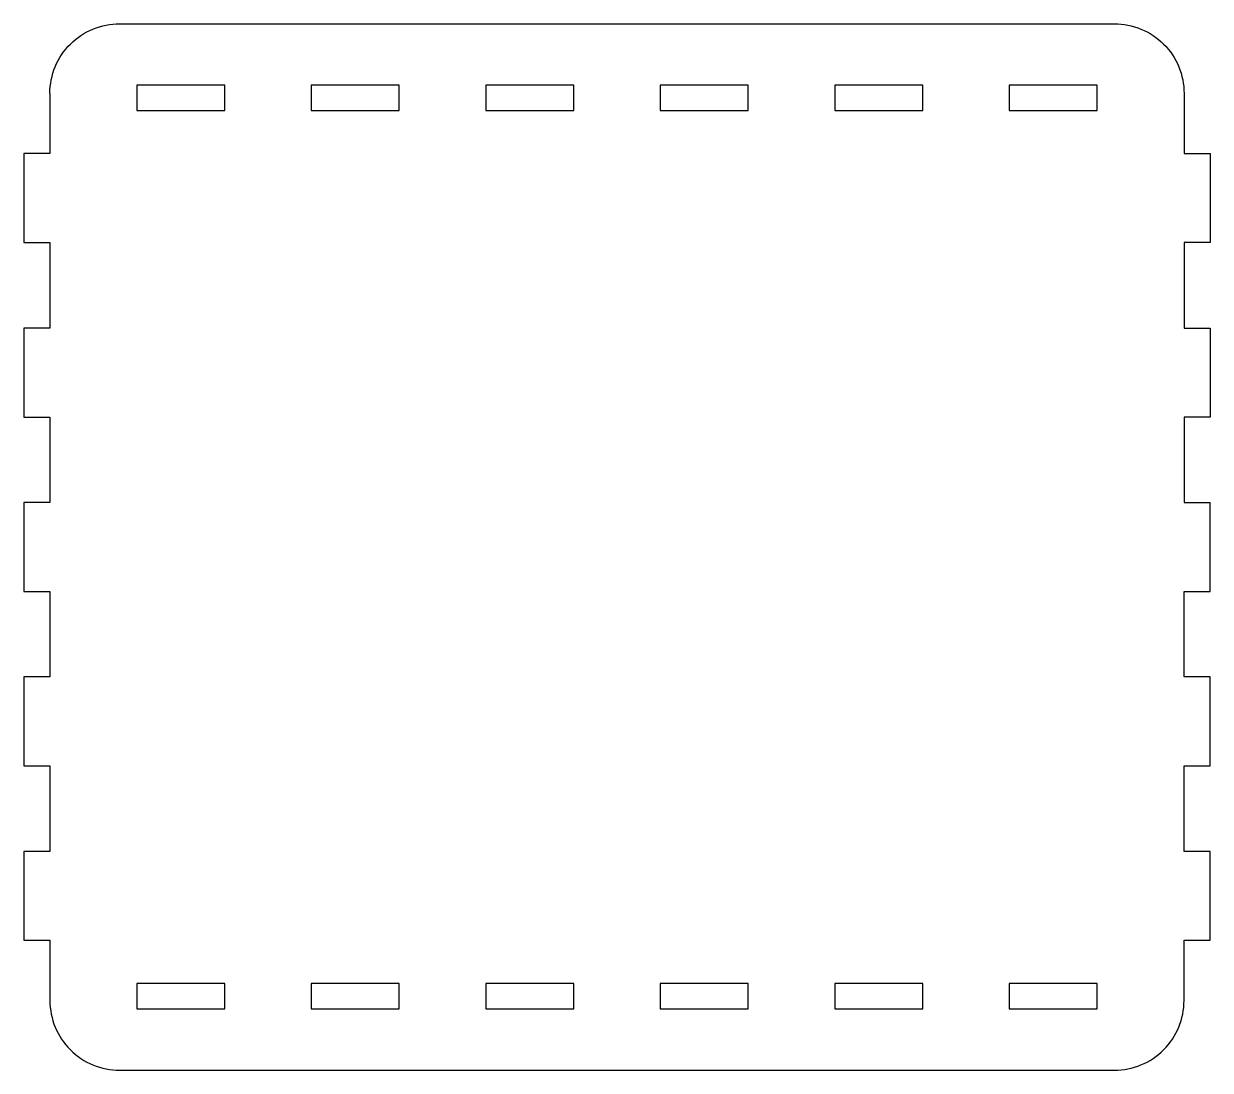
# Model space of a CAD drawing. Header units: millimetres. Extents: x 2817 to 2953, y 1450 to 1570.
import ezdxf

# ---------------------------------------------------------------- set-up
doc = ezdxf.new("R2010")
doc.units = ezdxf.units.MM

msp = doc.modelspace()

# ---------------------------------------------------------------- linework, layer by layer
for points in [[(2819.88, 1562.25, -0.414214), (2827.88, 1570.25), (2941.88, 1570.25, -0.414214), (2949.88, 1562.25), (2949.88, 1555.35), (2952.88, 1555.35), (2952.88, 1545.15), (2949.88, 1545.15), (2949.88, 1535.35), (2952.88, 1535.35), (2952.88, 1525.15), (2949.88, 1525.15), (2949.88, 1515.35), (2952.88, 1515.35)], [(2816.88, 1505.15), (2819.88, 1505.15), (2819.88, 1495.35), (2816.88, 1495.35), (2816.88, 1485.15), (2819.88, 1485.15), (2819.88, 1475.35), (2816.88, 1475.35), (2816.88, 1465.15), (2819.88, 1465.15), (2819.88, 1458.25, 0.414214), (2827.88, 1450.25), (2941.88, 1450.25, 0.414214), (2949.88, 1458.25), (2949.88, 1465.15), (2952.88, 1465.15), (2952.88, 1475.35), (2949.88, 1475.35), (2949.88, 1485.15), (2952.88, 1485.15), (2952.88, 1495.35), (2949.88, 1495.35), (2949.88, 1505.15), (2952.88, 1505.15), (2952.88, 1515.35)]]:
    msp.add_lwpolyline(points, format="xyb")
for points in [[(2839.93, 1560.3), (2839.93, 1563.2), (2829.83, 1563.2), (2829.83, 1560.3)], [(2859.93, 1560.3), (2859.93, 1563.2), (2849.83, 1563.2), (2849.83, 1560.3)], [(2879.93, 1560.3), (2879.93, 1563.2), (2869.83, 1563.2), (2869.83, 1560.3)], [(2899.93, 1560.3), (2899.93, 1563.2), (2889.83, 1563.2), (2889.83, 1560.3)], [(2919.93, 1560.3), (2919.93, 1563.2), (2909.83, 1563.2), (2909.83, 1560.3)], [(2939.93, 1560.3), (2939.93, 1563.2), (2929.83, 1563.2), (2929.83, 1560.3)], [(2839.93, 1457.3), (2839.93, 1460.2), (2829.83, 1460.2), (2829.83, 1457.3)], [(2859.93, 1457.3), (2859.93, 1460.2), (2849.83, 1460.2), (2849.83, 1457.3)], [(2879.93, 1457.3), (2879.93, 1460.2), (2869.83, 1460.2), (2869.83, 1457.3)], [(2899.93, 1457.3), (2899.93, 1460.2), (2889.83, 1460.2), (2889.83, 1457.3)], [(2919.93, 1457.3), (2919.93, 1460.2), (2909.83, 1460.2), (2909.83, 1457.3)], [(2939.93, 1457.3), (2939.93, 1460.2), (2929.83, 1460.2), (2929.83, 1457.3)]]:
    msp.add_lwpolyline(points, close=True)
msp.add_lwpolyline([(2819.88, 1562.25), (2819.88, 1555.35), (2816.88, 1555.35), (2816.88, 1545.15), (2819.88, 1545.15), (2819.88, 1535.35), (2816.88, 1535.35), (2816.88, 1525.15), (2819.88, 1525.15), (2819.88, 1515.35), (2816.88, 1515.35), (2816.88, 1505.15)])

doc.saveas('drawing.dxf')
